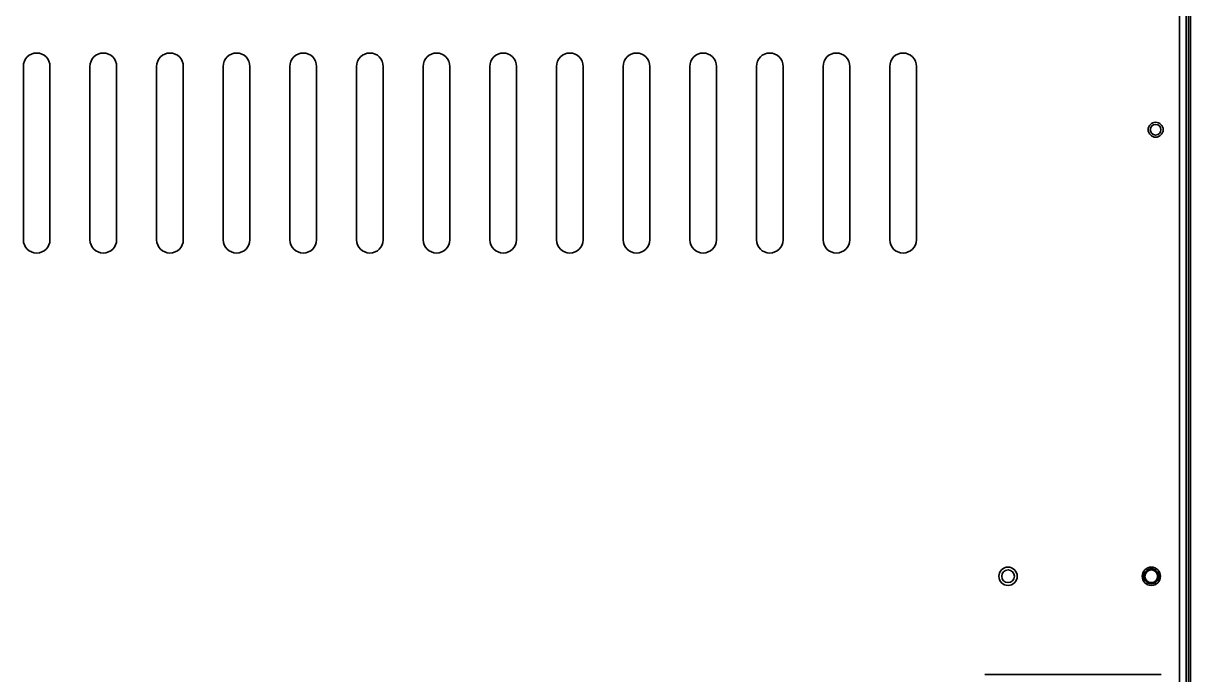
# Model space of a CAD drawing. Extents: x 6336 to 10269, y -393 to 3036.
# Drawn here: x 8829.1 to 9179.4, y 2401.2 to 2596.6 of the extents above; entities that cross this region are included whole.
import ezdxf

# ---------------------------------------------------------------- set-up
doc = ezdxf.new("R2010")
doc.units = 0
doc.header["$LTSCALE"] = 5
doc.layers.add('1', color=7, linetype='CONTINUOUS', true_color=0xffffff)

msp = doc.modelspace()

# ---------------------------------------------------------------- linework, layer by layer
at = {"layer": '1', "color": 7, "linetype": 'Continuous', "lineweight": 35}
for p, q in [((9178.07, 2899.73), (9178.07, 2264.33)), ((9179.37, 2249.53), (9179.37, 2898.93)), ((9178.68, 2895.93), (9178.68, 2252.53)), ((9176.07, 2853.71), (9176.07, 2359.74)), ((8829.07, 2531.73), (8829.07, 2583.73)), ((8837.07, 2583.73), (8837.07, 2531.73)), ((8849.07, 2531.73), (8849.07, 2583.73)), ((8857.07, 2583.73), (8857.07, 2531.73)), ((8869.07, 2531.73), (8869.07, 2583.73)), ((8877.07, 2583.73), (8877.07, 2531.73)), ((8889.07, 2531.73), (8889.07, 2583.73)), ((8897.07, 2583.73), (8897.07, 2531.73)), ((8909.07, 2531.73), (8909.07, 2583.73)), ((8917.07, 2583.73), (8917.07, 2531.73)), ((8929.07, 2531.73), (8929.07, 2583.73)), ((8937.07, 2583.73), (8937.07, 2531.73)), ((8949.07, 2531.73), (8949.07, 2583.73)), ((8957.07, 2583.73), (8957.07, 2531.73)), ((8969.07, 2531.73), (8969.07, 2583.73)), ((8977.07, 2583.73), (8977.07, 2531.73)), ((8989.07, 2531.73), (8989.07, 2583.73)), ((8997.07, 2583.73), (8997.07, 2531.73)), ((9009.07, 2531.73), (9009.07, 2583.73)), ((9017.07, 2583.73), (9017.07, 2531.73)), ((9029.07, 2531.73), (9029.07, 2583.73)), ((9037.07, 2583.73), (9037.07, 2531.73)), ((9049.07, 2531.73), (9049.07, 2583.73)), ((9057.07, 2583.73), (9057.07, 2531.73)), ((9069.07, 2531.73), (9069.07, 2583.73)), ((9077.07, 2583.73), (9077.07, 2531.73)), ((9089.07, 2531.73), (9089.07, 2583.73)), ((9097.07, 2583.73), (9097.07, 2531.73)), ((9170.57, 2401.23), (9117.57, 2401.23))]:
    msp.add_line(p, q, dxfattribs=at)
for centre, radius in [((9168.87, 2564.73), 2.25), ((9168.87, 2564.73), 1.6), ((9124.57, 2430.73), 2.75), ((9124.57, 2430.73), 1.9), ((9167.57, 2430.73), 2.75), ((9167.57, 2430.73), 2.25), ((9167.57, 2430.73), 1.9)]:
    msp.add_circle(centre, radius, dxfattribs=at)
for centre, start, end in [((8833.07, 2583.73), 0, 180), ((8853.07, 2583.73), 0, 180), ((8873.07, 2583.73), 0, 180), ((8893.07, 2583.73), 0, 180), ((8913.07, 2583.73), 0, 180), ((8933.07, 2583.73), 0, 180), ((8953.07, 2583.73), 0, 180), ((8973.07, 2583.73), 0, 180), ((8993.07, 2583.73), 0, 180), ((9013.07, 2583.73), 0, 180), ((9033.07, 2583.73), 0, 180), ((9053.07, 2583.73), 0, 180), ((9073.07, 2583.73), 0, 180), ((9093.07, 2583.73), 0, 180), ((8833.07, 2531.73), 180, 0), ((8853.07, 2531.73), 180, 0), ((8873.07, 2531.73), 180, 0), ((8893.07, 2531.73), 180, 0), ((8913.07, 2531.73), 180, 0), ((8933.07, 2531.73), 180, 0), ((8953.07, 2531.73), 180, 0), ((8973.07, 2531.73), 180, 0), ((8993.07, 2531.73), 180, 0), ((9013.07, 2531.73), 180, 0), ((9033.07, 2531.73), 180, 0), ((9053.07, 2531.73), 180, 0), ((9073.07, 2531.73), 180, 0), ((9093.07, 2531.73), 180, 0)]:
    msp.add_arc(centre, 4, start, end, dxfattribs=at)

doc.saveas('drawing.dxf')
